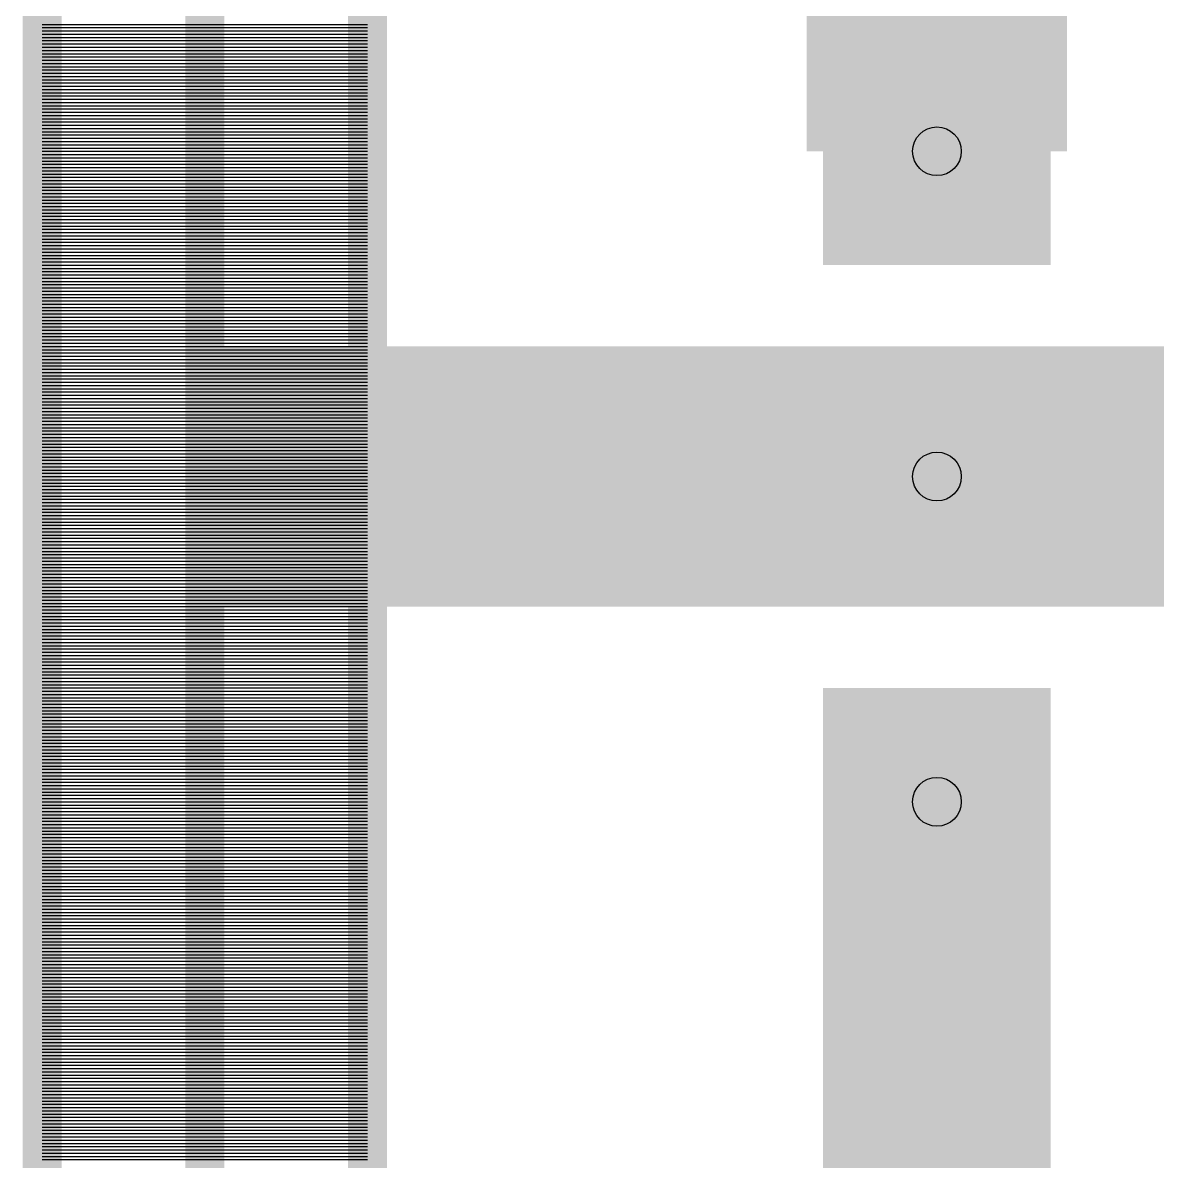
# Model space of a CAD drawing. Extents: x -1.81 to 0.88, y -1.38 to 1.44.
# Drawn here: x -1.806 to -1.4573, y 0.1715 to 0.5215 of the extents above; entities that cross this region are included whole.
import ezdxf

# ---------------------------------------------------------------- set-up
doc = ezdxf.new("R2010")
doc.units = 0
doc.layers.get('0').update_dxf_attribs({"linetype": 'CONTINUOUS'})

# ---------------------------------------------------------------- blocks, each defined once
blk = doc.blocks.new('RPAD')
blk.add_trace([(-0.5, -0.5), (-0.5, 0.5), (0.5, -0.5), (0.5, 0.5)])

msp = doc.modelspace()

# ---------------------------------------------------------------- linework, layer by layer
for points, const_width in [([(-1.8, -1.217), (-1.8, 1.307), (-1.75, 1.307), (-1.75, -1.217), (-1.8, -1.217)], 0.012), ([(-1.75, -1.167), (-1.75, 1.257), (-1.7, 1.257), (-1.7, -1.167), (-1.75, -1.167)], 0.012), ([(-1.525, 0.482), (-1.525, 0.582)], 0.08), ([(-1.525, 0.382), (-1.75, 0.382)], 0.08), ([(-1.525, 0.382), (-1.375, 0.382)], 0.08), ([(-1.525, 0.282), (-1.525, 0.232)], 0.07), ([(-1.525, 0.232), (-1.525, 0.207)], 0.07), ([(-1.525, 0.207), (-1.525, 0.157), (-1.507, 0.086)], 0.07)]:
    msp.add_lwpolyline(points, dxfattribs=dict(const_width=const_width))
for points in [[(-1.8, 0.521), (-1.75, 0.521)], [(-1.8, 0.52), (-1.75, 0.52)], [(-1.8, 0.519), (-1.75, 0.519)], [(-1.75, 0.521), (-1.7, 0.521)], [(-1.75, 0.52), (-1.7, 0.52)], [(-1.75, 0.519), (-1.7, 0.519)], [(-1.8, 0.518), (-1.75, 0.518)], [(-1.8, 0.517), (-1.75, 0.517)], [(-1.8, 0.516), (-1.75, 0.516)], [(-1.8, 0.515), (-1.75, 0.515)], [(-1.75, 0.518), (-1.7, 0.518)], [(-1.75, 0.517), (-1.7, 0.517)], [(-1.75, 0.516), (-1.7, 0.516)], [(-1.75, 0.515), (-1.7, 0.515)], [(-1.8, 0.514), (-1.75, 0.514)], [(-1.8, 0.513), (-1.75, 0.513)], [(-1.8, 0.512), (-1.75, 0.512)], [(-1.75, 0.514), (-1.7, 0.514)], [(-1.75, 0.513), (-1.7, 0.513)], [(-1.75, 0.512), (-1.7, 0.512)], [(-1.8, 0.511), (-1.75, 0.511)], [(-1.8, 0.51), (-1.75, 0.51)], [(-1.8, 0.509), (-1.75, 0.509)], [(-1.8, 0.508), (-1.75, 0.508)], [(-1.75, 0.511), (-1.7, 0.511)], [(-1.75, 0.51), (-1.7, 0.51)], [(-1.75, 0.509), (-1.7, 0.509)], [(-1.75, 0.508), (-1.7, 0.508)], [(-1.8, 0.507), (-1.75, 0.507)], [(-1.8, 0.506), (-1.75, 0.506)], [(-1.8, 0.505), (-1.75, 0.505)], [(-1.75, 0.507), (-1.7, 0.507)], [(-1.75, 0.506), (-1.7, 0.506)], [(-1.75, 0.505), (-1.7, 0.505)], [(-1.8, 0.504), (-1.75, 0.504)], [(-1.8, 0.503), (-1.75, 0.503)], [(-1.8, 0.502), (-1.75, 0.502)], [(-1.8, 0.501), (-1.75, 0.501)], [(-1.75, 0.504), (-1.7, 0.504)], [(-1.75, 0.503), (-1.7, 0.503)], [(-1.75, 0.502), (-1.7, 0.502)], [(-1.75, 0.501), (-1.7, 0.501)], [(-1.8, 0.5), (-1.75, 0.5)], [(-1.8, 0.499), (-1.75, 0.499)], [(-1.8, 0.498), (-1.75, 0.498)], [(-1.75, 0.5), (-1.7, 0.5)], [(-1.75, 0.499), (-1.7, 0.499)], [(-1.75, 0.498), (-1.7, 0.498)], [(-1.8, 0.497), (-1.75, 0.497)], [(-1.8, 0.496), (-1.75, 0.496)], [(-1.8, 0.495), (-1.75, 0.495)], [(-1.8, 0.494), (-1.75, 0.494)], [(-1.75, 0.497), (-1.7, 0.497)], [(-1.75, 0.496), (-1.7, 0.496)], [(-1.75, 0.495), (-1.7, 0.495)], [(-1.75, 0.494), (-1.7, 0.494)], [(-1.8, 0.493), (-1.75, 0.493)], [(-1.8, 0.492), (-1.75, 0.492)], [(-1.8, 0.491), (-1.75, 0.491)], [(-1.75, 0.493), (-1.7, 0.493)], [(-1.75, 0.492), (-1.7, 0.492)], [(-1.75, 0.491), (-1.7, 0.491)], [(-1.8, 0.49), (-1.75, 0.49)], [(-1.8, 0.489), (-1.75, 0.489)], [(-1.8, 0.488), (-1.75, 0.488)], [(-1.8, 0.487), (-1.75, 0.487)], [(-1.75, 0.49), (-1.7, 0.49)], [(-1.75, 0.489), (-1.7, 0.489)], [(-1.75, 0.488), (-1.7, 0.488)], [(-1.75, 0.487), (-1.7, 0.487)], [(-1.8, 0.486), (-1.75, 0.486)], [(-1.8, 0.485), (-1.75, 0.485)], [(-1.8, 0.484), (-1.75, 0.484)], [(-1.75, 0.486), (-1.7, 0.486)], [(-1.75, 0.485), (-1.7, 0.485)], [(-1.75, 0.484), (-1.7, 0.484)], [(-1.8, 0.483), (-1.75, 0.483)], [(-1.8, 0.482), (-1.75, 0.482)], [(-1.8, 0.481), (-1.75, 0.481)], [(-1.8, 0.48), (-1.75, 0.48)], [(-1.75, 0.483), (-1.7, 0.483)], [(-1.75, 0.482), (-1.7, 0.482)], [(-1.75, 0.481), (-1.7, 0.481)], [(-1.75, 0.48), (-1.7, 0.48)], [(-1.8, 0.479), (-1.75, 0.479)], [(-1.8, 0.478), (-1.75, 0.478)], [(-1.8, 0.477), (-1.75, 0.477)], [(-1.75, 0.479), (-1.7, 0.479)], [(-1.75, 0.478), (-1.7, 0.478)], [(-1.75, 0.477), (-1.7, 0.477)], [(-1.8, 0.476), (-1.75, 0.476)], [(-1.8, 0.475), (-1.75, 0.475)], [(-1.8, 0.474), (-1.75, 0.474)], [(-1.8, 0.473), (-1.75, 0.473)], [(-1.75, 0.476), (-1.7, 0.476)], [(-1.75, 0.475), (-1.7, 0.475)], [(-1.75, 0.474), (-1.7, 0.474)], [(-1.75, 0.473), (-1.7, 0.473)], [(-1.8, 0.472), (-1.75, 0.472)], [(-1.8, 0.471), (-1.75, 0.471)], [(-1.8, 0.47), (-1.75, 0.47)], [(-1.75, 0.472), (-1.7, 0.472)], [(-1.75, 0.471), (-1.7, 0.471)], [(-1.75, 0.47), (-1.7, 0.47)], [(-1.8, 0.469), (-1.75, 0.469)], [(-1.8, 0.468), (-1.75, 0.468)], [(-1.8, 0.467), (-1.75, 0.467)], [(-1.8, 0.466), (-1.75, 0.466)], [(-1.75, 0.469), (-1.7, 0.469)], [(-1.75, 0.468), (-1.7, 0.468)], [(-1.75, 0.467), (-1.7, 0.467)], [(-1.75, 0.466), (-1.7, 0.466)], [(-1.8, 0.465), (-1.75, 0.465)], [(-1.8, 0.464), (-1.75, 0.464)], [(-1.8, 0.463), (-1.75, 0.463)], [(-1.75, 0.465), (-1.7, 0.465)], [(-1.75, 0.464), (-1.7, 0.464)], [(-1.75, 0.463), (-1.7, 0.463)], [(-1.8, 0.462), (-1.75, 0.462)], [(-1.8, 0.461), (-1.75, 0.461)], [(-1.8, 0.46), (-1.75, 0.46)], [(-1.8, 0.459), (-1.75, 0.459)], [(-1.75, 0.462), (-1.7, 0.462)], [(-1.75, 0.461), (-1.7, 0.461)], [(-1.75, 0.46), (-1.7, 0.46)], [(-1.75, 0.459), (-1.7, 0.459)], [(-1.8, 0.458), (-1.75, 0.458)], [(-1.8, 0.457), (-1.75, 0.457)], [(-1.8, 0.456), (-1.75, 0.456)], [(-1.75, 0.458), (-1.7, 0.458)], [(-1.75, 0.457), (-1.7, 0.457)], [(-1.75, 0.456), (-1.7, 0.456)], [(-1.8, 0.455), (-1.75, 0.455)], [(-1.8, 0.454), (-1.75, 0.454)], [(-1.8, 0.453), (-1.75, 0.453)], [(-1.8, 0.452), (-1.75, 0.452)], [(-1.75, 0.455), (-1.7, 0.455)], [(-1.75, 0.454), (-1.7, 0.454)], [(-1.75, 0.453), (-1.7, 0.453)], [(-1.75, 0.452), (-1.7, 0.452)], [(-1.8, 0.451), (-1.75, 0.451)], [(-1.8, 0.45), (-1.75, 0.45)], [(-1.8, 0.449), (-1.75, 0.449)], [(-1.75, 0.451), (-1.7, 0.451)], [(-1.75, 0.45), (-1.7, 0.45)], [(-1.75, 0.449), (-1.7, 0.449)], [(-1.8, 0.448), (-1.75, 0.448)], [(-1.8, 0.447), (-1.75, 0.447)], [(-1.8, 0.446), (-1.75, 0.446)], [(-1.8, 0.445), (-1.75, 0.445)], [(-1.75, 0.448), (-1.7, 0.448)], [(-1.75, 0.447), (-1.7, 0.447)], [(-1.75, 0.446), (-1.7, 0.446)], [(-1.75, 0.445), (-1.7, 0.445)], [(-1.8, 0.444), (-1.75, 0.444)], [(-1.8, 0.443), (-1.75, 0.443)], [(-1.8, 0.442), (-1.75, 0.442)], [(-1.75, 0.444), (-1.7, 0.444)], [(-1.75, 0.443), (-1.7, 0.443)], [(-1.75, 0.442), (-1.7, 0.442)], [(-1.8, 0.441), (-1.75, 0.441)], [(-1.8, 0.44), (-1.75, 0.44)], [(-1.8, 0.439), (-1.75, 0.439)], [(-1.8, 0.438), (-1.75, 0.438)], [(-1.75, 0.441), (-1.7, 0.441)], [(-1.75, 0.44), (-1.7, 0.44)], [(-1.75, 0.439), (-1.7, 0.439)], [(-1.75, 0.438), (-1.7, 0.438)], [(-1.8, 0.437), (-1.75, 0.437)], [(-1.8, 0.436), (-1.75, 0.436)], [(-1.8, 0.435), (-1.75, 0.435)], [(-1.75, 0.437), (-1.7, 0.437)], [(-1.75, 0.436), (-1.7, 0.436)], [(-1.75, 0.435), (-1.7, 0.435)], [(-1.8, 0.434), (-1.75, 0.434)], [(-1.8, 0.433), (-1.75, 0.433)], [(-1.8, 0.432), (-1.75, 0.432)], [(-1.8, 0.431), (-1.75, 0.431)], [(-1.75, 0.434), (-1.7, 0.434)], [(-1.75, 0.433), (-1.7, 0.433)], [(-1.75, 0.432), (-1.7, 0.432)], [(-1.75, 0.431), (-1.7, 0.431)], [(-1.8, 0.43), (-1.75, 0.43)], [(-1.8, 0.429), (-1.75, 0.429)], [(-1.8, 0.428), (-1.75, 0.428)], [(-1.75, 0.43), (-1.7, 0.43)], [(-1.75, 0.429), (-1.7, 0.429)], [(-1.75, 0.428), (-1.7, 0.428)], [(-1.8, 0.427), (-1.75, 0.427)], [(-1.8, 0.426), (-1.75, 0.426)], [(-1.8, 0.425), (-1.75, 0.425)], [(-1.8, 0.424), (-1.75, 0.424)], [(-1.75, 0.427), (-1.7, 0.427)], [(-1.75, 0.426), (-1.7, 0.426)], [(-1.75, 0.425), (-1.7, 0.425)], [(-1.75, 0.424), (-1.7, 0.424)], [(-1.8, 0.423), (-1.75, 0.423)], [(-1.8, 0.422), (-1.75, 0.422)], [(-1.8, 0.421), (-1.75, 0.421)], [(-1.75, 0.423), (-1.7, 0.423)], [(-1.75, 0.422), (-1.7, 0.422)], [(-1.75, 0.421), (-1.7, 0.421)], [(-1.8, 0.42), (-1.75, 0.42)], [(-1.8, 0.419), (-1.75, 0.419)], [(-1.8, 0.418), (-1.75, 0.418)], [(-1.8, 0.417), (-1.75, 0.417)], [(-1.75, 0.42), (-1.7, 0.42)], [(-1.75, 0.419), (-1.7, 0.419)], [(-1.75, 0.418), (-1.7, 0.418)], [(-1.75, 0.417), (-1.7, 0.417)], [(-1.8, 0.416), (-1.75, 0.416)], [(-1.8, 0.415), (-1.75, 0.415)], [(-1.8, 0.414), (-1.75, 0.414)], [(-1.75, 0.416), (-1.7, 0.416)], [(-1.75, 0.415), (-1.7, 0.415)], [(-1.75, 0.414), (-1.7, 0.414)], [(-1.8, 0.413), (-1.75, 0.413)], [(-1.8, 0.412), (-1.75, 0.412)], [(-1.8, 0.411), (-1.75, 0.411)], [(-1.8, 0.41), (-1.75, 0.41)], [(-1.75, 0.413), (-1.7, 0.413)], [(-1.75, 0.412), (-1.7, 0.412)], [(-1.75, 0.411), (-1.7, 0.411)], [(-1.75, 0.41), (-1.7, 0.41)], [(-1.8, 0.409), (-1.75, 0.409)], [(-1.8, 0.408), (-1.75, 0.408)], [(-1.8, 0.407), (-1.75, 0.407)], [(-1.75, 0.409), (-1.7, 0.409)], [(-1.75, 0.408), (-1.7, 0.408)], [(-1.75, 0.407), (-1.7, 0.407)], [(-1.8, 0.406), (-1.75, 0.406)], [(-1.8, 0.405), (-1.75, 0.405)], [(-1.8, 0.404), (-1.75, 0.404)], [(-1.8, 0.403), (-1.75, 0.403)], [(-1.75, 0.406), (-1.7, 0.406)], [(-1.75, 0.405), (-1.7, 0.405)], [(-1.75, 0.404), (-1.7, 0.404)], [(-1.75, 0.403), (-1.7, 0.403)], [(-1.8, 0.402), (-1.75, 0.402)], [(-1.8, 0.401), (-1.75, 0.401)], [(-1.8, 0.4), (-1.75, 0.4)], [(-1.75, 0.402), (-1.7, 0.402)], [(-1.75, 0.401), (-1.7, 0.401)], [(-1.75, 0.4), (-1.7, 0.4)], [(-1.8, 0.399), (-1.75, 0.399)], [(-1.8, 0.398), (-1.75, 0.398)], [(-1.8, 0.397), (-1.75, 0.397)], [(-1.8, 0.396), (-1.75, 0.396)], [(-1.75, 0.399), (-1.7, 0.399)], [(-1.75, 0.398), (-1.7, 0.398)], [(-1.75, 0.397), (-1.7, 0.397)], [(-1.75, 0.396), (-1.7, 0.396)], [(-1.8, 0.395), (-1.75, 0.395)], [(-1.8, 0.394), (-1.75, 0.394)], [(-1.8, 0.393), (-1.75, 0.393)], [(-1.75, 0.395), (-1.7, 0.395)], [(-1.75, 0.394), (-1.7, 0.394)], [(-1.75, 0.393), (-1.7, 0.393)], [(-1.8, 0.392), (-1.75, 0.392)], [(-1.8, 0.391), (-1.75, 0.391)], [(-1.8, 0.39), (-1.75, 0.39)], [(-1.8, 0.389), (-1.75, 0.389)], [(-1.75, 0.392), (-1.7, 0.392)], [(-1.75, 0.391), (-1.7, 0.391)], [(-1.75, 0.39), (-1.7, 0.39)], [(-1.75, 0.389), (-1.7, 0.389)], [(-1.8, 0.388), (-1.75, 0.388)], [(-1.8, 0.387), (-1.75, 0.387)], [(-1.8, 0.386), (-1.75, 0.386)], [(-1.75, 0.388), (-1.7, 0.388)], [(-1.75, 0.387), (-1.7, 0.387)], [(-1.75, 0.386), (-1.7, 0.386)], [(-1.8, 0.385), (-1.75, 0.385)], [(-1.8, 0.384), (-1.75, 0.384)], [(-1.8, 0.383), (-1.75, 0.383)], [(-1.8, 0.382), (-1.75, 0.382)], [(-1.75, 0.385), (-1.7, 0.385)], [(-1.75, 0.384), (-1.7, 0.384)], [(-1.75, 0.383), (-1.7, 0.383)], [(-1.75, 0.382), (-1.7, 0.382)], [(-1.8, 0.381), (-1.75, 0.381)], [(-1.8, 0.38), (-1.75, 0.38)], [(-1.8, 0.379), (-1.75, 0.379)], [(-1.75, 0.381), (-1.7, 0.381)], [(-1.75, 0.38), (-1.7, 0.38)], [(-1.75, 0.379), (-1.7, 0.379)], [(-1.8, 0.378), (-1.75, 0.378)], [(-1.8, 0.377), (-1.75, 0.377)], [(-1.8, 0.376), (-1.75, 0.376)], [(-1.8, 0.375), (-1.75, 0.375)], [(-1.75, 0.378), (-1.7, 0.378)], [(-1.75, 0.377), (-1.7, 0.377)], [(-1.75, 0.376), (-1.7, 0.376)], [(-1.75, 0.375), (-1.7, 0.375)], [(-1.8, 0.374), (-1.75, 0.374)], [(-1.8, 0.373), (-1.75, 0.373)], [(-1.8, 0.372), (-1.75, 0.372)], [(-1.75, 0.374), (-1.7, 0.374)], [(-1.75, 0.373), (-1.7, 0.373)], [(-1.75, 0.372), (-1.7, 0.372)], [(-1.8, 0.371), (-1.75, 0.371)], [(-1.8, 0.37), (-1.75, 0.37)], [(-1.8, 0.369), (-1.75, 0.369)], [(-1.8, 0.368), (-1.75, 0.368)], [(-1.75, 0.371), (-1.7, 0.371)], [(-1.75, 0.37), (-1.7, 0.37)], [(-1.75, 0.369), (-1.7, 0.369)], [(-1.75, 0.368), (-1.7, 0.368)], [(-1.8, 0.367), (-1.75, 0.367)], [(-1.8, 0.366), (-1.75, 0.366)], [(-1.8, 0.365), (-1.75, 0.365)], [(-1.75, 0.367), (-1.7, 0.367)], [(-1.75, 0.366), (-1.7, 0.366)], [(-1.75, 0.365), (-1.7, 0.365)], [(-1.8, 0.364), (-1.75, 0.364)], [(-1.8, 0.363), (-1.75, 0.363)], [(-1.8, 0.362), (-1.75, 0.362)], [(-1.8, 0.361), (-1.75, 0.361)], [(-1.75, 0.364), (-1.7, 0.364)], [(-1.75, 0.363), (-1.7, 0.363)], [(-1.75, 0.362), (-1.7, 0.362)], [(-1.75, 0.361), (-1.7, 0.361)], [(-1.8, 0.36), (-1.75, 0.36)], [(-1.8, 0.359), (-1.75, 0.359)], [(-1.8, 0.358), (-1.75, 0.358)], [(-1.75, 0.36), (-1.7, 0.36)], [(-1.75, 0.359), (-1.7, 0.359)], [(-1.75, 0.358), (-1.7, 0.358)], [(-1.8, 0.357), (-1.75, 0.357)], [(-1.8, 0.356), (-1.75, 0.356)], [(-1.8, 0.355), (-1.75, 0.355)], [(-1.8, 0.354), (-1.75, 0.354)], [(-1.75, 0.357), (-1.7, 0.357)], [(-1.75, 0.356), (-1.7, 0.356)], [(-1.75, 0.355), (-1.7, 0.355)], [(-1.75, 0.354), (-1.7, 0.354)], [(-1.8, 0.353), (-1.75, 0.353)], [(-1.8, 0.352), (-1.75, 0.352)], [(-1.8, 0.351), (-1.75, 0.351)], [(-1.75, 0.353), (-1.7, 0.353)], [(-1.75, 0.352), (-1.7, 0.352)], [(-1.75, 0.351), (-1.7, 0.351)], [(-1.8, 0.35), (-1.75, 0.35)], [(-1.8, 0.349), (-1.75, 0.349)], [(-1.8, 0.348), (-1.75, 0.348)], [(-1.8, 0.347), (-1.75, 0.347)], [(-1.75, 0.35), (-1.7, 0.35)], [(-1.75, 0.349), (-1.7, 0.349)], [(-1.75, 0.348), (-1.7, 0.348)], [(-1.75, 0.347), (-1.7, 0.347)], [(-1.8, 0.346), (-1.75, 0.346)], [(-1.8, 0.345), (-1.75, 0.345)], [(-1.8, 0.344), (-1.75, 0.344)], [(-1.75, 0.346), (-1.7, 0.346)], [(-1.75, 0.345), (-1.7, 0.345)], [(-1.75, 0.344), (-1.7, 0.344)], [(-1.8, 0.343), (-1.75, 0.343)], [(-1.8, 0.342), (-1.75, 0.342)], [(-1.8, 0.341), (-1.75, 0.341)], [(-1.8, 0.34), (-1.75, 0.34)], [(-1.75, 0.343), (-1.7, 0.343)], [(-1.75, 0.342), (-1.7, 0.342)], [(-1.75, 0.341), (-1.7, 0.341)], [(-1.75, 0.34), (-1.7, 0.34)], [(-1.8, 0.339), (-1.75, 0.339)], [(-1.8, 0.338), (-1.75, 0.338)], [(-1.8, 0.337), (-1.75, 0.337)], [(-1.75, 0.339), (-1.7, 0.339)], [(-1.75, 0.338), (-1.7, 0.338)], [(-1.75, 0.337), (-1.7, 0.337)], [(-1.8, 0.336), (-1.75, 0.336)], [(-1.8, 0.335), (-1.75, 0.335)], [(-1.8, 0.334), (-1.75, 0.334)], [(-1.8, 0.333), (-1.75, 0.333)], [(-1.75, 0.336), (-1.7, 0.336)], [(-1.75, 0.335), (-1.7, 0.335)], [(-1.75, 0.334), (-1.7, 0.334)], [(-1.75, 0.333), (-1.7, 0.333)], [(-1.8, 0.332), (-1.75, 0.332)], [(-1.8, 0.331), (-1.75, 0.331)], [(-1.8, 0.33), (-1.75, 0.33)], [(-1.75, 0.332), (-1.7, 0.332)], [(-1.75, 0.331), (-1.7, 0.331)], [(-1.75, 0.33), (-1.7, 0.33)], [(-1.8, 0.329), (-1.75, 0.329)], [(-1.8, 0.328), (-1.75, 0.328)], [(-1.8, 0.327), (-1.75, 0.327)], [(-1.8, 0.326), (-1.75, 0.326)], [(-1.75, 0.329), (-1.7, 0.329)], [(-1.75, 0.328), (-1.7, 0.328)], [(-1.75, 0.327), (-1.7, 0.327)], [(-1.75, 0.326), (-1.7, 0.326)], [(-1.8, 0.325), (-1.75, 0.325)], [(-1.8, 0.324), (-1.75, 0.324)], [(-1.8, 0.323), (-1.75, 0.323)], [(-1.75, 0.325), (-1.7, 0.325)], [(-1.75, 0.324), (-1.7, 0.324)], [(-1.75, 0.323), (-1.7, 0.323)], [(-1.8, 0.322), (-1.75, 0.322)], [(-1.8, 0.321), (-1.75, 0.321)], [(-1.8, 0.32), (-1.75, 0.32)], [(-1.8, 0.319), (-1.75, 0.319)], [(-1.75, 0.322), (-1.7, 0.322)], [(-1.75, 0.321), (-1.7, 0.321)], [(-1.75, 0.32), (-1.7, 0.32)], [(-1.75, 0.319), (-1.7, 0.319)], [(-1.8, 0.318), (-1.75, 0.318)], [(-1.8, 0.317), (-1.75, 0.317)], [(-1.8, 0.316), (-1.75, 0.316)], [(-1.75, 0.318), (-1.7, 0.318)], [(-1.75, 0.317), (-1.7, 0.317)], [(-1.75, 0.316), (-1.7, 0.316)], [(-1.8, 0.315), (-1.75, 0.315)], [(-1.8, 0.314), (-1.75, 0.314)], [(-1.8, 0.313), (-1.75, 0.313)], [(-1.8, 0.312), (-1.75, 0.312)], [(-1.75, 0.315), (-1.7, 0.315)], [(-1.75, 0.314), (-1.7, 0.314)], [(-1.75, 0.313), (-1.7, 0.313)], [(-1.75, 0.312), (-1.7, 0.312)], [(-1.8, 0.311), (-1.75, 0.311)], [(-1.8, 0.31), (-1.75, 0.31)], [(-1.8, 0.309), (-1.75, 0.309)], [(-1.75, 0.311), (-1.7, 0.311)], [(-1.75, 0.31), (-1.7, 0.31)], [(-1.75, 0.309), (-1.7, 0.309)], [(-1.8, 0.308), (-1.75, 0.308)], [(-1.8, 0.307), (-1.75, 0.307)], [(-1.8, 0.306), (-1.75, 0.306)], [(-1.8, 0.305), (-1.75, 0.305)], [(-1.75, 0.308), (-1.7, 0.308)], [(-1.75, 0.307), (-1.7, 0.307)], [(-1.75, 0.306), (-1.7, 0.306)], [(-1.75, 0.305), (-1.7, 0.305)], [(-1.8, 0.304), (-1.75, 0.304)], [(-1.8, 0.303), (-1.75, 0.303)], [(-1.8, 0.302), (-1.75, 0.302)], [(-1.75, 0.304), (-1.7, 0.304)], [(-1.75, 0.303), (-1.7, 0.303)], [(-1.75, 0.302), (-1.7, 0.302)], [(-1.8, 0.301), (-1.75, 0.301)], [(-1.8, 0.3), (-1.75, 0.3)], [(-1.8, 0.299), (-1.75, 0.299)], [(-1.8, 0.298), (-1.75, 0.298)], [(-1.75, 0.301), (-1.7, 0.301)], [(-1.75, 0.3), (-1.7, 0.3)], [(-1.75, 0.299), (-1.7, 0.299)], [(-1.75, 0.298), (-1.7, 0.298)], [(-1.8, 0.297), (-1.75, 0.297)], [(-1.8, 0.296), (-1.75, 0.296)], [(-1.8, 0.295), (-1.75, 0.295)], [(-1.75, 0.297), (-1.7, 0.297)], [(-1.75, 0.296), (-1.7, 0.296)], [(-1.75, 0.295), (-1.7, 0.295)], [(-1.8, 0.294), (-1.75, 0.294)], [(-1.8, 0.293), (-1.75, 0.293)], [(-1.8, 0.292), (-1.75, 0.292)], [(-1.8, 0.291), (-1.75, 0.291)], [(-1.75, 0.294), (-1.7, 0.294)], [(-1.75, 0.293), (-1.7, 0.293)], [(-1.75, 0.292), (-1.7, 0.292)], [(-1.75, 0.291), (-1.7, 0.291)], [(-1.8, 0.29), (-1.75, 0.29)], [(-1.8, 0.289), (-1.75, 0.289)], [(-1.8, 0.288), (-1.75, 0.288)], [(-1.75, 0.29), (-1.7, 0.29)], [(-1.75, 0.289), (-1.7, 0.289)], [(-1.75, 0.288), (-1.7, 0.288)], [(-1.8, 0.287), (-1.75, 0.287)], [(-1.8, 0.286), (-1.75, 0.286)], [(-1.8, 0.285), (-1.75, 0.285)], [(-1.8, 0.284), (-1.75, 0.284)], [(-1.75, 0.287), (-1.7, 0.287)], [(-1.75, 0.286), (-1.7, 0.286)], [(-1.75, 0.285), (-1.7, 0.285)], [(-1.75, 0.284), (-1.7, 0.284)], [(-1.8, 0.283), (-1.75, 0.283)], [(-1.8, 0.282), (-1.75, 0.282)], [(-1.8, 0.281), (-1.75, 0.281)], [(-1.75, 0.283), (-1.7, 0.283)], [(-1.75, 0.282), (-1.7, 0.282)], [(-1.75, 0.281), (-1.7, 0.281)], [(-1.8, 0.28), (-1.75, 0.28)], [(-1.8, 0.279), (-1.75, 0.279)], [(-1.8, 0.278), (-1.75, 0.278)], [(-1.8, 0.277), (-1.75, 0.277)], [(-1.75, 0.28), (-1.7, 0.28)], [(-1.75, 0.279), (-1.7, 0.279)], [(-1.75, 0.278), (-1.7, 0.278)], [(-1.75, 0.277), (-1.7, 0.277)], [(-1.8, 0.276), (-1.75, 0.276)], [(-1.8, 0.275), (-1.75, 0.275)], [(-1.8, 0.274), (-1.75, 0.274)], [(-1.75, 0.276), (-1.7, 0.276)], [(-1.75, 0.275), (-1.7, 0.275)], [(-1.75, 0.274), (-1.7, 0.274)], [(-1.8, 0.273), (-1.75, 0.273)], [(-1.8, 0.272), (-1.75, 0.272)], [(-1.8, 0.271), (-1.75, 0.271)], [(-1.8, 0.27), (-1.75, 0.27)], [(-1.75, 0.273), (-1.7, 0.273)], [(-1.75, 0.272), (-1.7, 0.272)], [(-1.75, 0.271), (-1.7, 0.271)], [(-1.75, 0.27), (-1.7, 0.27)], [(-1.8, 0.269), (-1.75, 0.269)], [(-1.8, 0.268), (-1.75, 0.268)], [(-1.8, 0.267), (-1.75, 0.267)], [(-1.75, 0.269), (-1.7, 0.269)], [(-1.75, 0.268), (-1.7, 0.268)], [(-1.75, 0.267), (-1.7, 0.267)], [(-1.8, 0.266), (-1.75, 0.266)], [(-1.8, 0.265), (-1.75, 0.265)], [(-1.8, 0.264), (-1.75, 0.264)], [(-1.8, 0.263), (-1.75, 0.263)], [(-1.75, 0.266), (-1.7, 0.266)], [(-1.75, 0.265), (-1.7, 0.265)], [(-1.75, 0.264), (-1.7, 0.264)], [(-1.75, 0.263), (-1.7, 0.263)], [(-1.8, 0.262), (-1.75, 0.262)], [(-1.8, 0.261), (-1.75, 0.261)], [(-1.8, 0.26), (-1.75, 0.26)], [(-1.75, 0.262), (-1.7, 0.262)], [(-1.75, 0.261), (-1.7, 0.261)], [(-1.75, 0.26), (-1.7, 0.26)], [(-1.8, 0.259), (-1.75, 0.259)], [(-1.8, 0.258), (-1.75, 0.258)], [(-1.8, 0.257), (-1.75, 0.257)], [(-1.8, 0.256), (-1.75, 0.256)], [(-1.75, 0.259), (-1.7, 0.259)], [(-1.75, 0.258), (-1.7, 0.258)], [(-1.75, 0.257), (-1.7, 0.257)], [(-1.75, 0.256), (-1.7, 0.256)], [(-1.8, 0.255), (-1.75, 0.255)], [(-1.8, 0.254), (-1.75, 0.254)], [(-1.8, 0.253), (-1.75, 0.253)], [(-1.75, 0.255), (-1.7, 0.255)], [(-1.75, 0.254), (-1.7, 0.254)], [(-1.75, 0.253), (-1.7, 0.253)], [(-1.8, 0.252), (-1.75, 0.252)], [(-1.8, 0.251), (-1.75, 0.251)], [(-1.8, 0.25), (-1.75, 0.25)], [(-1.8, 0.249), (-1.75, 0.249)], [(-1.75, 0.252), (-1.7, 0.252)], [(-1.75, 0.251), (-1.7, 0.251)], [(-1.75, 0.25), (-1.7, 0.25)], [(-1.75, 0.249), (-1.7, 0.249)], [(-1.8, 0.248), (-1.75, 0.248)], [(-1.8, 0.247), (-1.75, 0.247)], [(-1.8, 0.246), (-1.75, 0.246)], [(-1.75, 0.248), (-1.7, 0.248)], [(-1.75, 0.247), (-1.7, 0.247)], [(-1.75, 0.246), (-1.7, 0.246)], [(-1.8, 0.245), (-1.75, 0.245)], [(-1.8, 0.244), (-1.75, 0.244)], [(-1.8, 0.243), (-1.75, 0.243)], [(-1.8, 0.242), (-1.75, 0.242)], [(-1.75, 0.245), (-1.7, 0.245)], [(-1.75, 0.244), (-1.7, 0.244)], [(-1.75, 0.243), (-1.7, 0.243)], [(-1.75, 0.242), (-1.7, 0.242)], [(-1.8, 0.241), (-1.75, 0.241)], [(-1.8, 0.24), (-1.75, 0.24)], [(-1.8, 0.239), (-1.75, 0.239)], [(-1.75, 0.241), (-1.7, 0.241)], [(-1.75, 0.24), (-1.7, 0.24)], [(-1.75, 0.239), (-1.7, 0.239)], [(-1.8, 0.238), (-1.75, 0.238)], [(-1.8, 0.237), (-1.75, 0.237)], [(-1.8, 0.236), (-1.75, 0.236)], [(-1.8, 0.235), (-1.75, 0.235)], [(-1.75, 0.238), (-1.7, 0.238)], [(-1.75, 0.237), (-1.7, 0.237)], [(-1.75, 0.236), (-1.7, 0.236)], [(-1.75, 0.235), (-1.7, 0.235)], [(-1.8, 0.234), (-1.75, 0.234)], [(-1.8, 0.233), (-1.75, 0.233)], [(-1.8, 0.232), (-1.75, 0.232)], [(-1.75, 0.234), (-1.7, 0.234)], [(-1.75, 0.233), (-1.7, 0.233)], [(-1.75, 0.232), (-1.7, 0.232)], [(-1.8, 0.231), (-1.75, 0.231)], [(-1.8, 0.23), (-1.75, 0.23)], [(-1.8, 0.229), (-1.75, 0.229)], [(-1.8, 0.228), (-1.75, 0.228)], [(-1.75, 0.231), (-1.7, 0.231)], [(-1.75, 0.23), (-1.7, 0.23)], [(-1.75, 0.229), (-1.7, 0.229)], [(-1.75, 0.228), (-1.7, 0.228)], [(-1.8, 0.227), (-1.75, 0.227)], [(-1.8, 0.226), (-1.75, 0.226)], [(-1.8, 0.225), (-1.75, 0.225)], [(-1.75, 0.227), (-1.7, 0.227)], [(-1.75, 0.226), (-1.7, 0.226)], [(-1.75, 0.225), (-1.7, 0.225)], [(-1.8, 0.224), (-1.75, 0.224)], [(-1.8, 0.223), (-1.75, 0.223)], [(-1.8, 0.222), (-1.75, 0.222)], [(-1.8, 0.221), (-1.75, 0.221)], [(-1.75, 0.224), (-1.7, 0.224)], [(-1.75, 0.223), (-1.7, 0.223)], [(-1.75, 0.222), (-1.7, 0.222)], [(-1.75, 0.221), (-1.7, 0.221)], [(-1.8, 0.22), (-1.75, 0.22)], [(-1.8, 0.219), (-1.75, 0.219)], [(-1.8, 0.218), (-1.75, 0.218)], [(-1.75, 0.22), (-1.7, 0.22)], [(-1.75, 0.219), (-1.7, 0.219)], [(-1.75, 0.218), (-1.7, 0.218)], [(-1.8, 0.217), (-1.75, 0.217)], [(-1.8, 0.216), (-1.75, 0.216)], [(-1.8, 0.215), (-1.75, 0.215)], [(-1.8, 0.214), (-1.75, 0.214)], [(-1.75, 0.217), (-1.7, 0.217)], [(-1.75, 0.216), (-1.7, 0.216)], [(-1.75, 0.215), (-1.7, 0.215)], [(-1.75, 0.214), (-1.7, 0.214)], [(-1.8, 0.213), (-1.75, 0.213)], [(-1.8, 0.212), (-1.75, 0.212)], [(-1.8, 0.211), (-1.75, 0.211)], [(-1.75, 0.213), (-1.7, 0.213)], [(-1.75, 0.212), (-1.7, 0.212)], [(-1.75, 0.211), (-1.7, 0.211)], [(-1.8, 0.21), (-1.75, 0.21)], [(-1.8, 0.209), (-1.75, 0.209)], [(-1.8, 0.208), (-1.75, 0.208)], [(-1.8, 0.207), (-1.75, 0.207)], [(-1.75, 0.21), (-1.7, 0.21)], [(-1.75, 0.209), (-1.7, 0.209)], [(-1.75, 0.208), (-1.7, 0.208)], [(-1.75, 0.207), (-1.7, 0.207)], [(-1.8, 0.206), (-1.75, 0.206)], [(-1.8, 0.205), (-1.75, 0.205)], [(-1.8, 0.204), (-1.75, 0.204)], [(-1.75, 0.206), (-1.7, 0.206)], [(-1.75, 0.205), (-1.7, 0.205)], [(-1.75, 0.204), (-1.7, 0.204)], [(-1.8, 0.203), (-1.75, 0.203)], [(-1.8, 0.202), (-1.75, 0.202)], [(-1.8, 0.201), (-1.75, 0.201)], [(-1.8, 0.2), (-1.75, 0.2)], [(-1.75, 0.203), (-1.7, 0.203)], [(-1.75, 0.202), (-1.7, 0.202)], [(-1.75, 0.201), (-1.7, 0.201)], [(-1.75, 0.2), (-1.7, 0.2)], [(-1.8, 0.199), (-1.75, 0.199)], [(-1.8, 0.198), (-1.75, 0.198)], [(-1.8, 0.197), (-1.75, 0.197)], [(-1.75, 0.199), (-1.7, 0.199)], [(-1.75, 0.198), (-1.7, 0.198)], [(-1.75, 0.197), (-1.7, 0.197)], [(-1.8, 0.196), (-1.75, 0.196)], [(-1.8, 0.195), (-1.75, 0.195)], [(-1.8, 0.194), (-1.75, 0.194)], [(-1.8, 0.193), (-1.75, 0.193)], [(-1.75, 0.196), (-1.7, 0.196)], [(-1.75, 0.195), (-1.7, 0.195)], [(-1.75, 0.194), (-1.7, 0.194)], [(-1.75, 0.193), (-1.7, 0.193)], [(-1.8, 0.192), (-1.75, 0.192)], [(-1.8, 0.191), (-1.75, 0.191)], [(-1.8, 0.19), (-1.75, 0.19)], [(-1.75, 0.192), (-1.7, 0.192)], [(-1.75, 0.191), (-1.7, 0.191)], [(-1.75, 0.19), (-1.7, 0.19)], [(-1.8, 0.189), (-1.75, 0.189)], [(-1.8, 0.188), (-1.75, 0.188)], [(-1.8, 0.187), (-1.75, 0.187)], [(-1.8, 0.186), (-1.75, 0.186)], [(-1.75, 0.189), (-1.7, 0.189)], [(-1.75, 0.188), (-1.7, 0.188)], [(-1.75, 0.187), (-1.7, 0.187)], [(-1.75, 0.186), (-1.7, 0.186)], [(-1.8, 0.185), (-1.75, 0.185)], [(-1.8, 0.184), (-1.75, 0.184)], [(-1.8, 0.183), (-1.75, 0.183)], [(-1.75, 0.185), (-1.7, 0.185)], [(-1.75, 0.184), (-1.7, 0.184)], [(-1.75, 0.183), (-1.7, 0.183)], [(-1.8, 0.182), (-1.75, 0.182)], [(-1.8, 0.181), (-1.75, 0.181)], [(-1.8, 0.18), (-1.75, 0.18)], [(-1.8, 0.179), (-1.75, 0.179)], [(-1.75, 0.182), (-1.7, 0.182)], [(-1.75, 0.181), (-1.7, 0.181)], [(-1.75, 0.18), (-1.7, 0.18)], [(-1.75, 0.179), (-1.7, 0.179)], [(-1.8, 0.178), (-1.75, 0.178)], [(-1.8, 0.177), (-1.75, 0.177)], [(-1.8, 0.176), (-1.75, 0.176)], [(-1.75, 0.178), (-1.7, 0.178)], [(-1.75, 0.177), (-1.7, 0.177)], [(-1.75, 0.176), (-1.7, 0.176)], [(-1.8, 0.175), (-1.75, 0.175)], [(-1.8, 0.174), (-1.75, 0.174)], [(-1.8, 0.173), (-1.75, 0.173)], [(-1.8, 0.172), (-1.75, 0.172)], [(-1.75, 0.175), (-1.7, 0.175)], [(-1.75, 0.174), (-1.7, 0.174)], [(-1.75, 0.173), (-1.7, 0.173)], [(-1.75, 0.172), (-1.7, 0.172)]]:
    msp.add_lwpolyline(points)
for centre in [(-1.525, 0.482), (-1.525, 0.382), (-1.525, 0.282)]:
    msp.add_circle(centre, 0.0075)

# ---------------------------------------------------------------- block references
at = {"xscale": 0.07, "yscale": 0.07, "rotation": 180}
for p in [(-1.525, 0.482), (-1.525, 0.382), (-1.525, 0.282)]:
    msp.add_blockref('RPAD', p, dxfattribs=at)

doc.saveas('drawing.dxf')
